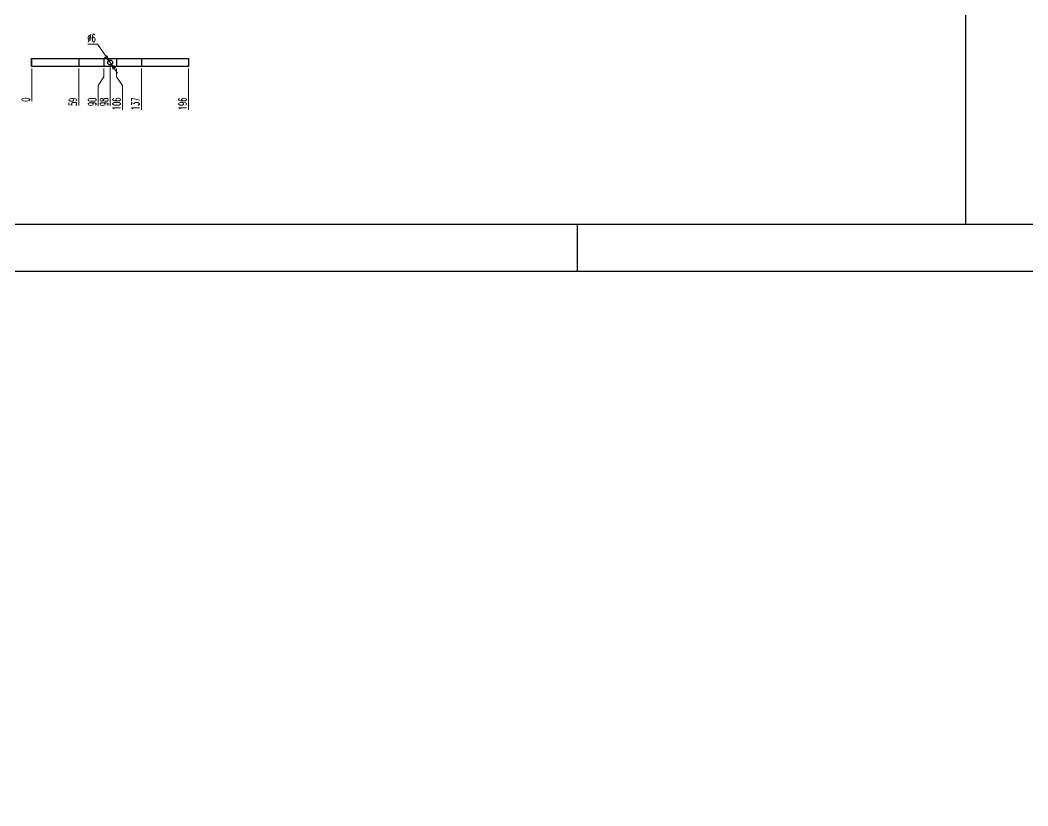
# Model space of a CAD drawing. Header units: millimetres. Extents: x 28713 to 59118, y -54378 to -19615.
# Drawn here: x 37492 to 38750, y -51009 to -50028 of the extents above; entities that cross this region are included whole.
import ezdxf
from ezdxf.enums import TextEntityAlignment as Align

# ---------------------------------------------------------------- set-up
doc = ezdxf.new("R2010")
doc.units = ezdxf.units.MM
doc.header["$LTSCALE"] = 3
doc.layers.add('@.TEXT', color=7, linetype='Continuous')
doc.layers.add('@.VISIBLE', color=7, linetype='Continuous')
doc.styles.add('Ann_w01', font='romans.shx', dxfattribs={"width": 0.6, "bigfont": 'chineset.shx'})
doc.styles.add('Arial', font='arial.ttf')
doc.dimstyles.new('Dim 01_SC05', dxfattribs={"dimscale": 5, "dimtxt": 2, "dimasz": 1.3, "dimexe": 0.5, "dimexo": 0.5, "dimgap": 0.5, "dimtad": 1, "dimtoh": 1, "dimdec": 1, "dimzin": 12, "dimdsep": 46, "dimtxsty": 'Ann_w01', "dimblk": 'OPEN30', "dimcen": 1.5, "dimclrd": 6, "dimclre": 6, "dimclrt": 3, "dimadec": 1, "dimazin": 3, "dimtm": 1e-09, "dimtfac": 1, "dimtdec": 1, "dimtmove": 0, "dimatfit": 3, "dimldrblk": 'OPEN30', "dimfxl": 1, "dimtolj": 1, "dimlwd": 20, "dimlwe": 20, "dimarcsym": 0})

# ---------------------------------------------------------------- blocks, each defined once
blk = doc.blocks.new('KHUNG BAN VE (Made by Tung)')
at = {"layer": '@.VISIBLE', "color": 8}
blk.add_line((221.25, 207), (221.25, 210), dxfattribs=at)
for points in [[(0, 0), (297, 0), (297, 210), (0, 210)], [(3, 3), (294, 3), (294, 207), (3, 207)]]:
    blk.add_lwpolyline(points, close=True, dxfattribs=at)
at = {"layer": '@.TEXT', "color": 1, "style": 'Arial'}
for tag, height, p in [('DESIGNER_NAME', 2, (38, 15.5)), ('PROJECT_CODE', 2, (258.5, 15.5)), ('SCALE', 2, (289, 15.5)), ('APPROVED_NAME', 2, (38, 10.5)), ('CUSTOMER_NAME', 2, (258.5, 10.5)), ('PAGE', 2, (289, 10.5)), ('DRAWING_NAME', 4, (173, 8)), ('TOTAL', 2, (289, 5.5))]:
    blk.add_attdef(tag, text='', height=height, dxfattribs=at).set_placement(p, align=Align.MIDDLE_CENTER)
blk = doc.blocks.new('*D1324')
at = {"layer": '@.VISIBLE', "color": 6, "lineweight": 20, "transparency": 16777216}
blk.add_line((37506, -50088.1), (37506, -50129), dxfattribs=at)
at = {"layer": 'Defpoints', "color": 0, "transparency": 16777216}
for p in [(37506, -50080.6), (37506, -50085.6), (37506, -50122.5)]:
    blk.add_point(p, dxfattribs=at)
at = {"layer": '@.VISIBLE', "color": 3, "transparency": 16777216, "insert": (37498.5, -50127), "char_height": 10, "attachment_point": 5, "rotation": 90, "style": 'Ann_w01'}
blk.add_mtext('\\A1;0', dxfattribs=at)
blk = doc.blocks.new('_Open30')
at = {"color": 0, "linetype": 'ByBlock', "lineweight": -2}
for p, q in [((-1, 0.27), (0, 0)), ((0, 0), (-1, -0.27)), ((0, 0), (-1, 0))]:
    blk.add_line(p, q, dxfattribs=at)
blk = doc.blocks.new('*D1325')
at = {"layer": '@.VISIBLE', "color": 6, "lineweight": 20, "transparency": 16777216}
blk.add_line((37565, -50088.1), (37565, -50134.4), dxfattribs=at)
at = {"layer": 'Defpoints', "color": 0, "transparency": 16777216}
for p in [(37506, -50080.6), (37565, -50085.6), (37565, -50122.5)]:
    blk.add_point(p, dxfattribs=at)
at = {"layer": '@.VISIBLE', "color": 3, "transparency": 16777216, "insert": (37557.5, -50129.7), "char_height": 10, "attachment_point": 5, "rotation": 90, "style": 'Ann_w01'}
blk.add_mtext('\\A1;59', dxfattribs=at)
blk = doc.blocks.new('*D1326')
at = {"layer": '@.VISIBLE', "color": 6, "lineweight": 20, "transparency": 16777216}
for p, q in [((37596, -50088.1), (37596, -50098.6)), ((37596, -50098.6), (37589.1, -50109.5)), ((37589.1, -50109.5), (37589.1, -50134.7))]:
    blk.add_line(p, q, dxfattribs=at)
at = {"layer": 'Defpoints', "color": 0, "transparency": 16777216}
for p in [(37506, -50080.6), (37596, -50085.6), (37589.1, -50122.5)]:
    blk.add_point(p, dxfattribs=at)
at = {"layer": '@.VISIBLE', "color": 3, "transparency": 16777216, "insert": (37581.6, -50129.8), "char_height": 10, "attachment_point": 5, "rotation": 90, "style": 'Ann_w01'}
blk.add_mtext('\\A1;90', dxfattribs=at)
blk = doc.blocks.new('*D1327')
at = {"layer": '@.VISIBLE', "color": 6, "lineweight": 20, "transparency": 16777216}
blk.add_line((37604, -50083.1), (37604, -50134.7), dxfattribs=at)
at = {"layer": 'Defpoints', "color": 0, "transparency": 16777216}
for p in [(37506, -50080.6), (37604, -50080.6), (37604, -50122.5)]:
    blk.add_point(p, dxfattribs=at)
at = {"layer": '@.VISIBLE', "color": 3, "transparency": 16777216, "insert": (37596.5, -50129.8), "char_height": 10, "attachment_point": 5, "rotation": 90, "style": 'Ann_w01'}
blk.add_mtext('\\A1;98', dxfattribs=at)
blk = doc.blocks.new('*D1328')
at = {"layer": '@.VISIBLE', "color": 6, "lineweight": 20, "transparency": 16777216}
for p, q in [((37612, -50088.1), (37612, -50098.6)), ((37612, -50098.6), (37619.6, -50109.5)), ((37619.6, -50109.5), (37619.6, -50139.5))]:
    blk.add_line(p, q, dxfattribs=at)
at = {"layer": 'Defpoints', "color": 0, "transparency": 16777216}
for p in [(37506, -50080.6), (37612, -50085.6), (37619.6, -50122.5)]:
    blk.add_point(p, dxfattribs=at)
at = {"layer": '@.VISIBLE', "color": 3, "transparency": 16777216, "insert": (37612.1, -50132.2), "char_height": 10, "attachment_point": 5, "rotation": 90, "style": 'Ann_w01'}
blk.add_mtext('\\A1;106', dxfattribs=at)
blk = doc.blocks.new('*D1329')
at = {"layer": '@.VISIBLE', "color": 6, "lineweight": 20, "transparency": 16777216}
blk.add_line((37643, -50088.1), (37643, -50139.5), dxfattribs=at)
at = {"layer": 'Defpoints', "color": 0, "transparency": 16777216}
for p in [(37506, -50080.6), (37643, -50085.6), (37643, -50122.5)]:
    blk.add_point(p, dxfattribs=at)
at = {"layer": '@.VISIBLE', "color": 3, "transparency": 16777216, "insert": (37635.5, -50132.2), "char_height": 10, "attachment_point": 5, "rotation": 90, "style": 'Ann_w01'}
blk.add_mtext('\\A1;137', dxfattribs=at)
blk = doc.blocks.new('*D1330')
at = {"layer": '@.VISIBLE', "color": 6, "lineweight": 20, "transparency": 16777216}
blk.add_line((37702, -50088.1), (37702, -50139.5), dxfattribs=at)
at = {"layer": 'Defpoints', "color": 0, "transparency": 16777216}
for p in [(37506, -50080.6), (37702, -50085.6), (37702, -50122.5)]:
    blk.add_point(p, dxfattribs=at)
at = {"layer": '@.VISIBLE', "color": 3, "transparency": 16777216, "insert": (37694.5, -50132.2), "char_height": 10, "attachment_point": 5, "rotation": 90, "style": 'Ann_w01'}
blk.add_mtext('\\A1;196', dxfattribs=at)
blk = doc.blocks.new('*D1331')
at = {"color": 6, "lineweight": 20, "transparency": 16777216}
for p, q in [((37576.1, -50057.6), (37588.1, -50057.6)), ((37588.1, -50057.6), (37598.6, -50072.8)), ((37605.7, -50083.1), (37602.3, -50078.2)), ((37609.4, -50088.5), (37613.1, -50093.8))]:
    blk.add_line(p, q, dxfattribs=at)
at = {"layer": 'Defpoints', "color": 0, "transparency": 16777216}
for p in [(37602.3, -50078.2), (37605.7, -50083.1)]:
    blk.add_point(p, dxfattribs=at)
at = {"color": 6, "lineweight": 20, "transparency": 16777216, "xscale": 6.5, "yscale": 6.5, "zscale": 6.5}
for p, rotation in [((37602.3, -50078.2), 304.6520225407196), ((37605.7, -50083.1), 124.6520225407196)]:
    blk.add_blockref('_Open30', p, dxfattribs=dict(at, rotation=rotation))
at = {"color": 3, "transparency": 16777216, "insert": (37580.8, -50050.1), "char_height": 10, "attachment_point": 5, "style": 'Ann_w01'}
blk.add_mtext('\\A1;∅6', dxfattribs=at)

msp = doc.modelspace()

# ---------------------------------------------------------------- linework, layer by layer
msp.add_lwpolyline([(36700.11, -48995.21), (38672.33, -48995.21), (38672.33, -50282.92), (36700.11, -50282.92)], close=True)
at = {"layer": '@.VISIBLE', "color": 2}
msp.add_line((37505.98, -50075.64), (37505.98, -50085.64), dxfattribs=at)
for points in [[(37505.98, -50075.64), (37564.98, -50075.64), (37564.98, -50085.64), (37505.98, -50085.64)], [(37505.98, -50075.64), (37595.98, -50075.64), (37595.98, -50085.64), (37505.98, -50085.64)], [(37505.98, -50075.64), (37611.98, -50075.64), (37611.98, -50085.64), (37505.98, -50085.64)], [(37505.98, -50075.64), (37642.98, -50075.64), (37642.98, -50085.64), (37505.98, -50085.64)], [(37505.98, -50075.64), (37701.98, -50075.64), (37701.98, -50085.64), (37505.98, -50085.64)]]:
    msp.add_lwpolyline(points, close=True, dxfattribs=at)
msp.add_circle((37603.98, -50080.64), 3, dxfattribs=at)

# ---------------------------------------------------------------- block references
at = {"layer": '@.VISIBLE', "xscale": 19.5, "yscale": 19.5, "zscale": 19.5}
msp.add_blockref('KHUNG BAN VE (Made by Tung)', (33873.47, -54377.92), dxfattribs=at)

# ---------------------------------------------------------------- dimensions: what is measured, and where the dimension line sits
dim = msp.add_diameter_dim_2p(p1=(37605.69, -50083.11), p2=(37602.28, -50078.18), dimstyle='Dim 01_SC05')
dim.commit()
dim.dimension.update_dxf_attribs({"geometry": '*D1331', "text_midpoint": (37580.85, -50057.61), "dimtype": 163})
at = {"layer": '@.VISIBLE', "color": 2}
for feature_location, offset, origin, picture, middle in [((37505.98080131, -50085.6437138), (0, -36.80945525), (37505.98080131, -50080.6437138), '*D1324', (37498.48080131, -50126.95316905)), ((37564.98, -50085.64), (0, -36.81), (37505.98, -50080.64), '*D1325', (37557.48, -50129.67)), ((37595.98, -50085.64), (-6.86, -36.81), (37505.98, -50080.64), '*D1326', (37581.62, -50129.81)), ((37603.98, -50080.64), (0, -41.81), (37505.98, -50080.64), '*D1327', (37596.48, -50129.81)), ((37611.98, -50085.64), (7.61, -36.81), (37505.98, -50080.64), '*D1328', (37612.09, -50132.24)), ((37642.98, -50085.64), (0, -36.81), (37505.98, -50080.64), '*D1329', (37635.48, -50132.24)), ((37701.98, -50085.64), (0, -36.81), (37505.98, -50080.64), '*D1330', (37694.48, -50132.24))]:
    dim = msp.add_ordinate_dim(feature_location=feature_location, offset=offset, dtype=1, origin=origin, dimstyle='Dim 01_SC05', dxfattribs=at)
    dim.commit()
    dim.dimension.update_dxf_attribs({"geometry": picture, "text_midpoint": middle})

doc.saveas('drawing.dxf')
